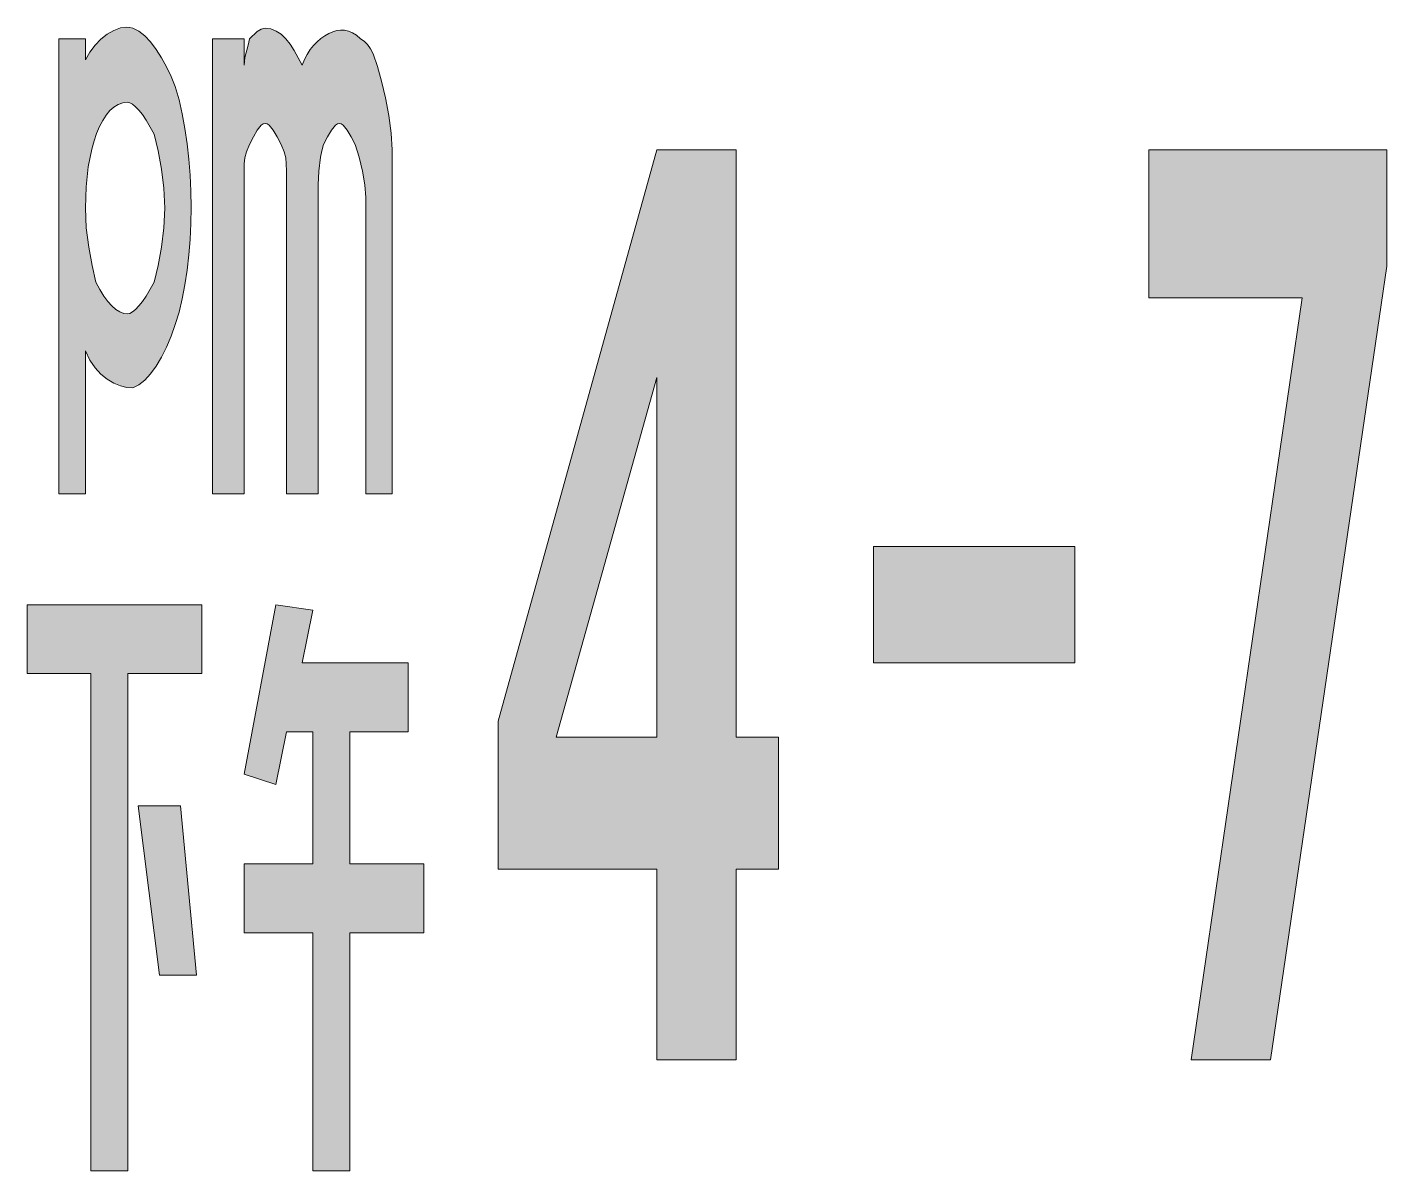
# Model space of a CAD drawing. Header units: metres. Extents: x 45 to 354, y 10 to 269.
import ezdxf

# ---------------------------------------------------------------- set-up
doc = ezdxf.new("R2010")
doc.units = ezdxf.units.M
doc.layers.add('FILL_WHITE_FFFFFF', color=7, linetype='Continuous', true_color=0xffffff)

msp = doc.modelspace()

# ---------------------------------------------------------------- hatches: boundary and pattern name
at = {"layer": 'FILL_WHITE_FFFFFF', "true_color": 0xffffff}
h = msp.add_hatch(color=7, dxfattribs=at)
h.dxf.hatch_style = 1
h.paths.add_polyline_path([(52.35, 163.12), (52.35, 266.32), (58.35, 266.32), (58.35, 261.52), (59.36, 263.25), (60.54, 264.84), (61.87, 266.22), (63.3, 267.37), (64.78, 268.23), (66.28, 268.77), (67.75, 268.95), (68.46, 268.89), (69.15, 268.72), (70.5, 268.05), (71.83, 266.99), (73.14, 265.6), (74.4, 263.92), (75.61, 262.01), (76.74, 259.94), (77.8, 257.76), (78.75, 255.52), (79.59, 252.5), (80.33, 249.31), (80.94, 245.98), (81.45, 242.52), (81.84, 238.98), (82.13, 235.37), (82.29, 231.73), (82.35, 228.07), (82.29, 224.42), (82.13, 220.82), (81.84, 217.28), (81.45, 213.84), (80.94, 210.51), (80.33, 207.33), (79.59, 204.33), (78.75, 201.52), (77.8, 198.88), (76.74, 196.4), (75.61, 194.11), (74.4, 192.07), (73.14, 190.3), (71.83, 188.86), (70.5, 187.79), (69.15, 187.12), (67.75, 187.23), (66.28, 187.59), (64.78, 188.19), (63.3, 189.07), (61.87, 190.22), (60.54, 191.67), (59.36, 193.43), (58.35, 195.52), (58.35, 163.12), (52.35, 163.12)])
h.paths.add_polyline_path([(65.81, 251.43), (64.84, 250.83), (63.92, 250.02), (63.06, 249.01), (62.28, 247.8), (61.55, 246.42), (60.9, 244.87), (60.32, 243.16), (59.81, 241.31), (59.01, 237.24), (58.52, 232.74), (58.35, 227.92), (58.56, 223.44), (59.1, 219.07), (59.87, 214.92), (60.75, 211.12), (61.65, 209.43), (62.55, 207.97), (63.45, 206.73), (64.35, 205.72), (65.25, 204.93), (66.15, 204.37), (67.05, 204.03), (67.95, 203.92), (68.45, 204.03), (69.06, 204.37), (69.74, 204.93), (70.5, 205.72), (71.31, 206.73), (72.17, 207.97), (73.95, 211.12), (74.83, 214.92), (75.6, 219.07), (76.14, 223.44), (76.35, 227.92), (76.14, 232.4), (75.6, 236.77), (74.83, 240.91), (73.95, 244.72), (72.17, 247.87), (71.31, 249.11), (70.5, 250.12), (69.74, 250.91), (69.06, 251.47), (68.45, 251.81), (67.95, 251.92), (66.85, 251.79), (65.81, 251.43)], flags=16)
h = msp.add_hatch(color=7, dxfattribs=at)
h.dxf.hatch_style = 1
h.paths.add_polyline_path([(108.05, 261.61), (108.66, 262.79), (109.34, 263.86), (110.1, 264.82), (110.91, 265.66), (111.77, 266.39), (112.65, 267.01), (113.55, 267.52), (114.45, 267.91), (115.35, 268.17), (116.25, 268.3), (117.15, 268.27), (118.05, 268.07), (118.95, 267.69), (119.85, 267.11), (120.75, 266.32), (121.6, 265.76), (122.34, 264.99), (123.01, 264.02), (123.6, 262.87), (124.63, 260.07), (125.55, 256.72), (126.43, 252.93), (127.2, 248.92), (127.74, 244.91), (127.95, 241.12), (127.95, 163.12), (121.95, 163.12), (121.95, 230.32), (121.74, 233.21), (121.2, 236.32), (120.43, 239.43), (119.55, 242.32), (118.65, 244.08), (117.75, 245.62), (116.85, 246.71), (116.4, 247.01), (115.95, 247.12), (115.5, 247.01), (115.05, 246.71), (114.15, 245.62), (113.25, 244.08), (112.35, 242.32), (111.95, 240.92), (111.66, 239.43), (111.3, 236.32), (111.17, 233.21), (111.15, 230.32), (111.15, 163.12), (103.95, 163.12), (103.95, 230.32), (103.95, 236.32), (103.93, 237.93), (103.8, 239.32), (103.44, 240.71), (102.75, 242.32), (101.85, 244.08), (100.95, 245.62), (100.05, 246.71), (99.6, 247.01), (99.15, 247.12), (98.7, 247.01), (98.25, 246.71), (97.35, 245.62), (96.45, 244.08), (95.55, 242.32), (94.86, 240.71), (94.5, 239.32), (94.37, 237.93), (94.35, 236.32), (94.35, 230.32), (94.35, 163.12), (87.15, 163.12), (87.15, 266.32), (94.35, 266.32), (94.35, 260.32), (94.54, 262.1), (94.95, 263.77), (95.36, 265.21), (95.55, 266.32), (97.35, 267.97), (98.25, 268.51), (99.15, 268.72), (100.45, 268.55), (101.64, 268.08), (102.76, 267.33), (103.8, 266.32), (104.79, 265.09), (105.73, 263.66), (107.55, 260.32), (108.05, 261.61)])
h = msp.add_hatch(color=7, dxfattribs=at)
h.dxf.hatch_style = 1
h.paths.add_polyline_path([(187.95, 34.72), (187.95, 77.92), (151.95, 77.92), (151.95, 111.52), (187.95, 241.12), (205.95, 241.12), (205.95, 107.92), (215.55, 107.92), (215.55, 77.92), (205.95, 77.92), (205.95, 34.72), (187.95, 34.72)])
h.paths.add_polyline_path([(187.95, 189.52), (165.15, 107.92), (187.95, 107.92), (187.95, 189.52)], flags=16)
h = msp.add_hatch(color=7, dxfattribs=at)
h.dxf.hatch_style = 1
h.paths.add_polyline_path([(299.55, 241.12), (353.55, 241.12), (353.55, 214.72), (327.15, 34.72), (309.15, 34.72), (334.35, 207.52), (299.55, 207.52), (299.55, 241.12)])
h = msp.add_hatch(color=7, dxfattribs=at)
h.dxf.hatch_style = 1
h.paths.add_polyline_path([(282.75, 151.12), (282.75, 124.72), (237.15, 124.72), (237.15, 151.12), (282.75, 151.12)])
h = msp.add_hatch(color=7, dxfattribs=at)
h.dxf.hatch_style = 1
h.paths.add_polyline_path([(67.95, 9.52), (59.55, 9.52), (59.55, 122.32), (45.15, 122.32), (45.15, 137.92), (84.75, 137.92), (84.75, 122.32), (67.95, 122.32), (67.95, 9.52)])
h = msp.add_hatch(color=7, dxfattribs=at)
h.dxf.hatch_style = 1
h.paths.add_polyline_path([(131.55, 124.72), (131.55, 109.12), (118.35, 109.12), (118.35, 79.12), (135.15, 79.12), (135.15, 63.52), (118.35, 63.52), (118.35, 9.52), (109.95, 9.52), (109.95, 63.52), (94.35, 63.52), (94.35, 79.12), (109.95, 79.12), (109.95, 109.12), (103.95, 109.12), (101.55, 97.12), (94.35, 99.52), (101.55, 137.92), (109.95, 136.72), (107.55, 124.72), (131.55, 124.72)])
h = msp.add_hatch(color=7, dxfattribs=at)
h.dxf.hatch_style = 1
h.paths.add_polyline_path([(83.55, 53.92), (75.15, 53.92), (70.35, 92.32), (79.95, 92.32), (83.55, 53.92)])

# ---------------------------------------------------------------- linework, layer by layer
at = {"layer": 'FILL_WHITE_FFFFFF', "lineweight": 0, "true_color": 0xffffff}
for points in [[(52.35, 163.12), (52.35, 266.32), (58.35, 266.32), (58.35, 261.52), (59.36, 263.25), (60.54, 264.84), (61.87, 266.22), (63.3, 267.37), (64.78, 268.23), (66.28, 268.77), (67.75, 268.95), (68.46, 268.89), (69.15, 268.72), (70.5, 268.05), (71.83, 266.99), (73.14, 265.6), (74.4, 263.92), (75.61, 262.01), (76.74, 259.94), (77.8, 257.76), (78.75, 255.52), (79.59, 252.5), (80.33, 249.31), (80.94, 245.98), (81.45, 242.52), (81.84, 238.98), (82.13, 235.37), (82.29, 231.73), (82.35, 228.07), (82.29, 224.42), (82.13, 220.82), (81.84, 217.28), (81.45, 213.84), (80.94, 210.51), (80.33, 207.33), (79.59, 204.33), (78.75, 201.52), (77.8, 198.88), (76.74, 196.4), (75.61, 194.11), (74.4, 192.07), (73.14, 190.3), (71.83, 188.86), (70.5, 187.79), (69.15, 187.12), (67.75, 187.23), (66.28, 187.59), (64.78, 188.19), (63.3, 189.07), (61.87, 190.22), (60.54, 191.67), (59.36, 193.43), (58.35, 195.52), (58.35, 163.12)], [(108.05, 261.61), (108.66, 262.79), (109.34, 263.86), (110.1, 264.82), (110.91, 265.66), (111.77, 266.39), (112.65, 267.01), (113.55, 267.52), (114.45, 267.91), (115.35, 268.17), (116.25, 268.3), (117.15, 268.27), (118.05, 268.07), (118.95, 267.69), (119.85, 267.11), (120.75, 266.32), (121.6, 265.76), (122.34, 264.99), (123.01, 264.02), (123.6, 262.87), (124.63, 260.07), (125.55, 256.72), (126.43, 252.93), (127.2, 248.92), (127.74, 244.91), (127.95, 241.12), (127.95, 163.12), (121.95, 163.12), (121.95, 230.32), (121.74, 233.21), (121.2, 236.32), (120.43, 239.43), (119.55, 242.32), (118.65, 244.08), (117.75, 245.62), (116.85, 246.71), (116.4, 247.01), (115.95, 247.12), (115.5, 247.01), (115.05, 246.71), (114.15, 245.62), (113.25, 244.08), (112.35, 242.32), (111.95, 240.92), (111.66, 239.43), (111.3, 236.32), (111.17, 233.21), (111.15, 230.32), (111.15, 163.12), (103.95, 163.12), (103.95, 230.32), (103.95, 236.32), (103.93, 237.93), (103.8, 239.32), (103.44, 240.71), (102.75, 242.32), (101.85, 244.08), (100.95, 245.62), (100.05, 246.71), (99.6, 247.01), (99.15, 247.12), (98.7, 247.01), (98.25, 246.71), (97.35, 245.62), (96.45, 244.08), (95.55, 242.32), (94.86, 240.71), (94.5, 239.32), (94.37, 237.93), (94.35, 236.32), (94.35, 230.32), (94.35, 163.12), (87.15, 163.12), (87.15, 266.32), (94.35, 266.32), (94.35, 260.32), (94.54, 262.1), (94.95, 263.77), (95.36, 265.21), (95.55, 266.32), (97.35, 267.97), (98.25, 268.51), (99.15, 268.72), (100.45, 268.55), (101.64, 268.08), (102.76, 267.33), (103.8, 266.32), (104.79, 265.09), (105.73, 263.66), (107.55, 260.32)], [(65.81, 251.43), (64.84, 250.83), (63.92, 250.02), (63.06, 249.01), (62.28, 247.8), (61.55, 246.42), (60.9, 244.87), (60.32, 243.16), (59.81, 241.31), (59.01, 237.24), (58.52, 232.74), (58.35, 227.92), (58.56, 223.44), (59.1, 219.07), (59.87, 214.92), (60.75, 211.12), (61.65, 209.43), (62.55, 207.97), (63.45, 206.73), (64.35, 205.72), (65.25, 204.93), (66.15, 204.37), (67.05, 204.03), (67.95, 203.92), (68.45, 204.03), (69.06, 204.37), (69.74, 204.93), (70.5, 205.72), (71.31, 206.73), (72.17, 207.97), (73.95, 211.12), (74.83, 214.92), (75.6, 219.07), (76.14, 223.44), (76.35, 227.92), (76.14, 232.4), (75.6, 236.77), (74.83, 240.91), (73.95, 244.72), (72.17, 247.87), (71.31, 249.11), (70.5, 250.12), (69.74, 250.91), (69.06, 251.47), (68.45, 251.81), (67.95, 251.92), (66.85, 251.79)], [(187.95, 34.72), (187.95, 77.92), (151.95, 77.92), (151.95, 111.52), (187.95, 241.12), (205.95, 241.12), (205.95, 107.92), (215.55, 107.92), (215.55, 77.92), (205.95, 77.92), (205.95, 34.72)], [(299.55, 241.12), (353.55, 241.12), (353.55, 214.72), (327.15, 34.72), (309.15, 34.72), (334.35, 207.52), (299.55, 207.52)], [(187.95, 189.52), (165.15, 107.92), (187.95, 107.92)], [(282.75, 151.12), (282.75, 124.72), (237.15, 124.72), (237.15, 151.12)], [(67.95, 9.52), (59.55, 9.52), (59.55, 122.32), (45.15, 122.32), (45.15, 137.92), (84.75, 137.92), (84.75, 122.32), (67.95, 122.32)], [(131.55, 124.72), (131.55, 109.12), (118.35, 109.12), (118.35, 79.12), (135.15, 79.12), (135.15, 63.52), (118.35, 63.52), (118.35, 9.52), (109.95, 9.52), (109.95, 63.52), (94.35, 63.52), (94.35, 79.12), (109.95, 79.12), (109.95, 109.12), (103.95, 109.12), (101.55, 97.12), (94.35, 99.52), (101.55, 137.92), (109.95, 136.72), (107.55, 124.72)], [(83.55, 53.92), (75.15, 53.92), (70.35, 92.32), (79.95, 92.32)]]:
    msp.add_lwpolyline(points, close=True, dxfattribs=at)

doc.saveas('drawing.dxf')
